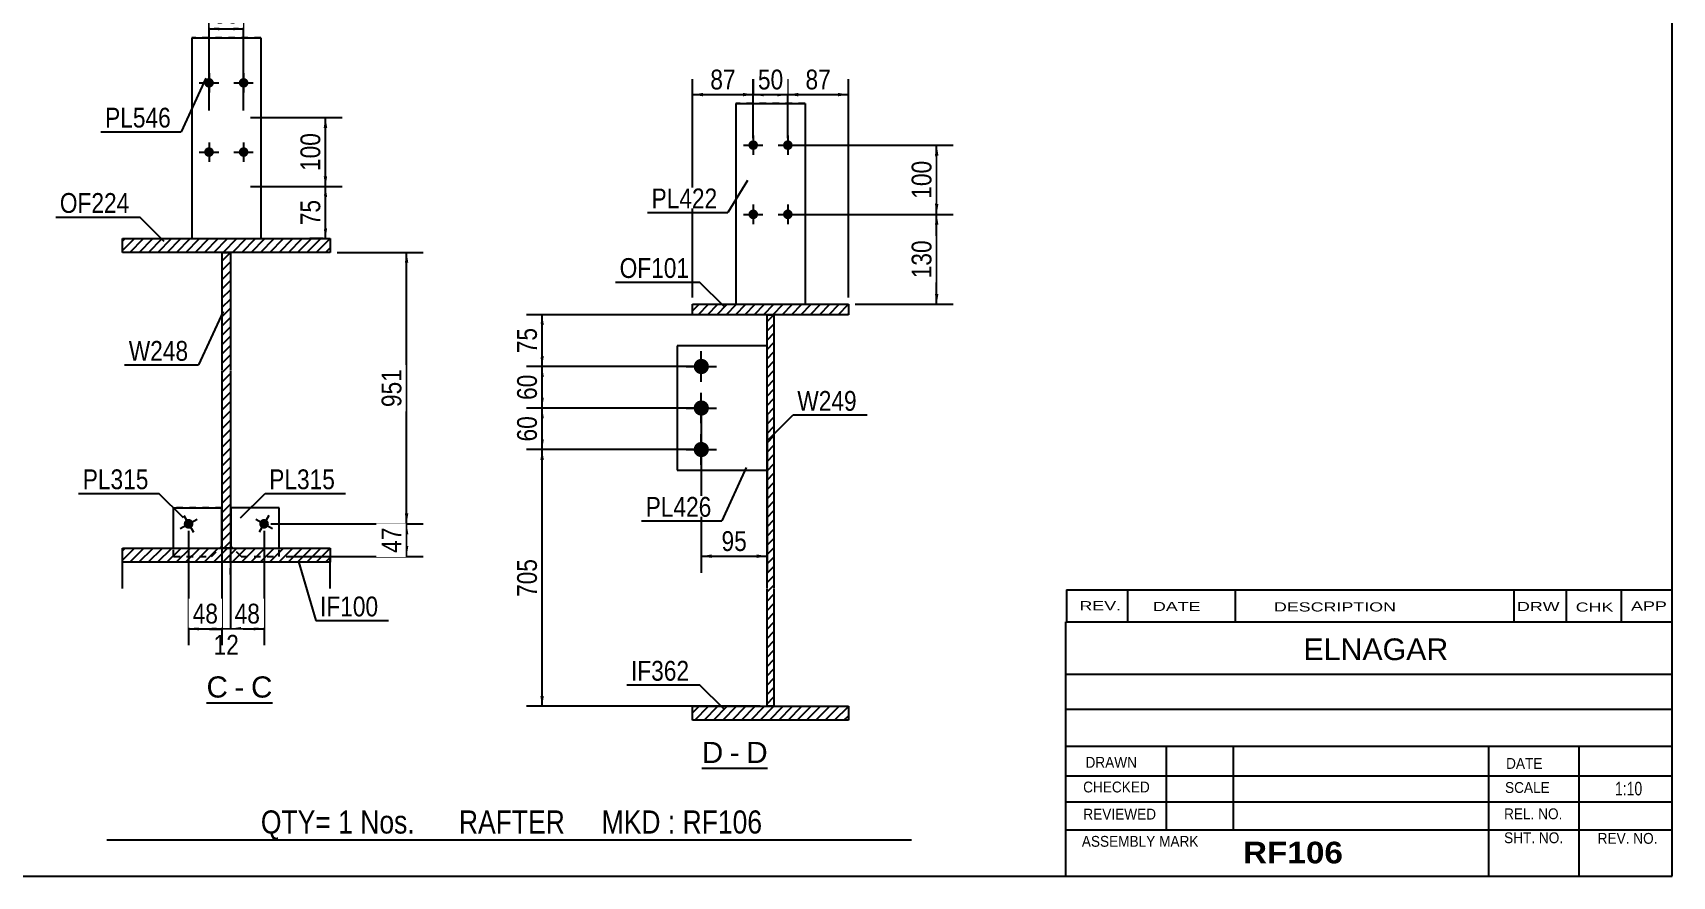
# Model space of a CAD drawing. Header units: millimetres. Extents: x -353 to 49, y -178 to 99.
# Drawn here: x -187.7 to 49.2, y -177.9 to -56 of the extents above; entities that cross this region are included whole.
import ezdxf

# ---------------------------------------------------------------- set-up
doc = ezdxf.new("R2010")
doc.units = ezdxf.units.MM
doc.linetypes.add('DXK_LINE_DOT1', pattern=[1.8814, 0.9407, -0.9407])
doc.styles.add('Arial', font='ARIAL.TTF', dxfattribs={"height": 0.2})
doc.styles.add('Arial Bold', font='ARIALBD.TTF', dxfattribs={"height": 0.2})
doc.styles.add('Arial Narrow', font='ARIALN.TTF', dxfattribs={"height": 0.2})

# ---------------------------------------------------------------- blocks, each defined once
blk = doc.blocks.new('Unknown-623384831-1210')
at = {"color": 5, "linetype": 'Continuous'}
for p, q in [((49.15, -177.87), (49.15, 99.13)), ((-350.85, -177.87), (49.15, -177.87))]:
    blk.add_line(p, q, dxfattribs=at)
blk = doc.blocks.new('Unknown-623384831-12 - 6857')
at = {"color": 7, "linetype": 'Continuous'}
blk.add_line((-91.03, -162.26), (-81.53, -162.26), dxfattribs=at)
at = {"color": 0, "linetype": 'Continuous'}
blk.add_wipeout([(-87.95, -161.51), (-87.95, -158.31), (-91.03, -158.31), (-91.03, -161.51)], dxfattribs=at)
blk.add_wipeout([(-85.57, -161.51), (-85.57, -158.31), (-86.99, -158.31), (-86.99, -161.51)], dxfattribs=at)
at = {"color": 96, "linetype": 'Continuous', "style": 'Arial'}
blk.add_text('D', height=3.06, dxfattribs=at).set_placement((-91.03, -161.51))
at = {"color": 0, "linetype": 'Continuous'}
blk.add_wipeout([(-81.53, -161.51), (-81.53, -158.31), (-84.61, -158.31), (-84.61, -161.51)], dxfattribs=at)
at = {"color": 96, "linetype": 'Continuous', "style": 'Arial'}
for s, p in [('D', (-84.61, -161.51)), ('-', (-86.99, -161.51))]:
    blk.add_text(s, height=3.06, dxfattribs=at).set_placement(p)
blk = doc.blocks.new('Unknown-623384831-14 - 2927')
at = {"color": 7, "linetype": 'Continuous'}
blk.add_line((-162.59, -152.8), (-153.08, -152.8), dxfattribs=at)
at = {"color": 0, "linetype": 'Continuous'}
blk.add_wipeout([(-159.51, -152.05), (-159.51, -148.85), (-162.59, -148.85), (-162.59, -152.05)], dxfattribs=at)
blk.add_wipeout([(-157.12, -152.05), (-157.12, -148.85), (-158.55, -148.85), (-158.55, -152.05)], dxfattribs=at)
at = {"color": 96, "linetype": 'Continuous', "style": 'Arial'}
blk.add_text('C', height=3.06, dxfattribs=at).set_placement((-162.59, -152.05))
at = {"color": 0, "linetype": 'Continuous'}
blk.add_wipeout([(-153.08, -152.05), (-153.08, -148.85), (-156.16, -148.85), (-156.16, -152.05)], dxfattribs=at)
at = {"color": 96, "linetype": 'Continuous', "style": 'Arial'}
for s, p in [('C', (-156.16, -152.05)), ('-', (-158.55, -152.05))]:
    blk.add_text(s, height=3.06, dxfattribs=at).set_placement(p)
blk = doc.blocks.new('Bolt-623384831-6989 - 6857')
at = {"linetype": 'Continuous'}
for points in [[(-82.91, -72.22, -1), (-84.31, -72.22, -1)], [(-77.91, -72.22, -1), (-79.31, -72.22, -1)], [(-82.91, -82.22, -1), (-84.31, -82.22, -1)], [(-77.91, -82.22, -1), (-79.31, -82.22, -1)]]:
    blk.add_hatch(color=3, dxfattribs=at).paths.add_polyline_path(points)
at = {"color": 3, "linetype": 'Continuous'}
for p, q in [((-83.61, -70.82), (-83.61, -73.62)), ((-78.61, -70.82), (-78.61, -73.62)), ((-85.01, -72.22), (-82.21, -72.22)), ((-80.01, -72.22), (-77.21, -72.22)), ((-85.01, -82.22), (-82.21, -82.22)), ((-83.61, -80.82), (-83.61, -83.62)), ((-80.01, -82.22), (-77.21, -82.22)), ((-78.61, -80.82), (-78.61, -83.62))]:
    blk.add_line(p, q, dxfattribs=at)
blk = doc.blocks.new('Part-623384831-6860 - 6857')
at = {"linetype": 'Continuous'}
h = blk.add_hatch(dxfattribs=at)
h.set_pattern_fill('', scale=0.3, style=0, pattern_type=0)
h.set_pattern_definition([(45, (-69.8565, -95.2167), (-0.67352, 0.67352), [])])
h.paths.add_polyline_path([(-69.86, -96.72), (-69.86, -95.22), (-92.36, -95.22), (-92.36, -96.72)])
at = {"color": 2, "linetype": 'Continuous'}
for p, q in [((-92.36, -96.72), (-92.36, -95.22)), ((-92.36, -95.22), (-69.86, -95.22)), ((-69.86, -96.72), (-92.36, -96.72)), ((-69.86, -95.22), (-69.86, -96.72))]:
    blk.add_line(p, q, dxfattribs=at)
blk = doc.blocks.new('Bolt-623384831-6991 - 6857')
at = {"linetype": 'Continuous'}
for points in [[(-91.11, -103.11, -1), (-91.11, -105.31, -1)], [(-91.11, -109.11, -1), (-91.11, -111.31, -1)], [(-91.11, -115.11, -1), (-91.11, -117.31, -1)]]:
    blk.add_hatch(color=3, dxfattribs=at).paths.add_polyline_path(points)
at = {"color": 3, "linetype": 'Continuous'}
for p, q in [((-91.11, -106.41), (-91.11, -102.01)), ((-93.31, -104.21), (-88.91, -104.21)), ((-91.11, -112.41), (-91.11, -108.01)), ((-93.31, -110.21), (-88.91, -110.21)), ((-91.11, -118.41), (-91.11, -114.01)), ((-93.31, -116.21), (-88.91, -116.21))]:
    blk.add_line(p, q, dxfattribs=at)
blk = doc.blocks.new('Part-623384831-6919 - 6857')
at = {"color": 2, "linetype": 'Continuous'}
for p, q in [((-86.11, -66.22), (-86.11, -95.22)), ((-86.11, -66.22), (-76.11, -66.22)), ((-76.11, -66.22), (-76.11, -95.22))]:
    blk.add_line(p, q, dxfattribs=at)
at = {"color": 7, "linetype": 'DXK_LINE_DOT1'}
for p, q in [((-76.11, -66.22), (-86.11, -66.22)), ((-86.11, -95.22), (-76.11, -95.22))]:
    blk.add_line(p, q, dxfattribs=at)
blk = doc.blocks.new('Part-623384831-6864 - 6857')
at = {"linetype": 'Continuous'}
h = blk.add_hatch(dxfattribs=at)
h.set_pattern_fill('', scale=0.3, style=0, pattern_type=0)
h.set_pattern_definition([(45, (-80.6065, -96.7167), (-0.67352, 0.67352), [])])
h.paths.add_polyline_path([(-80.61, -153.31), (-80.61, -96.72), (-81.61, -96.72), (-81.61, -153.31)])
at = {"color": 2, "linetype": 'Continuous'}
for p, q in [((-81.61, -136.21), (-81.61, -96.72)), ((-81.61, -96.72), (-80.61, -96.72)), ((-80.61, -96.72), (-80.61, -136.21)), ((-81.61, -153.31), (-81.61, -136.31)), ((-80.61, -136.31), (-80.61, -153.31)), ((-80.61, -153.31), (-81.61, -153.31))]:
    blk.add_line(p, q, dxfattribs=at)
blk = doc.blocks.new('Part-623384831-6921 - 6857')
at = {"linetype": 'Continuous'}
h = blk.add_hatch(dxfattribs=at)
h.set_pattern_fill('', scale=0.3, style=0, pattern_type=0)
h.set_pattern_definition([(45, (-69.8565, -153.3149), (-0.67352, 0.67352), [])])
h.paths.add_polyline_path([(-69.86, -155.31), (-69.86, -153.31), (-92.36, -153.31), (-92.36, -155.31)])
at = {"color": 2, "linetype": 'Continuous'}
for p, q in [((-92.36, -155.31), (-92.36, -153.31)), ((-92.36, -153.31), (-69.86, -153.31)), ((-69.86, -153.31), (-69.86, -155.31)), ((-69.86, -155.31), (-92.36, -155.31))]:
    blk.add_line(p, q, dxfattribs=at)
blk = doc.blocks.new('Part-623384831-6944 - 6857')
at = {"color": 2, "linetype": 'Continuous'}
for p, q in [((-81.61, -101.21), (-94.61, -101.21)), ((-94.61, -101.21), (-94.61, -119.21)), ((-94.61, -119.21), (-81.61, -119.21))]:
    blk.add_line(p, q, dxfattribs=at)
at = {"color": 7, "linetype": 'DXK_LINE_DOT1'}
blk.add_line((-81.61, -119.21), (-81.61, -101.21), dxfattribs=at)
blk = doc.blocks.new('Bolt-623384831-2955 - 2927')
at = {"linetype": 'Continuous'}
for points in [[(-161.53, -63.22, -1), (-162.93, -63.22, -1)], [(-156.53, -63.22, -1), (-157.93, -63.22, -1)], [(-161.53, -73.22, -1), (-162.93, -73.22, -1)], [(-156.53, -73.22, -1), (-157.93, -73.22, -1)]]:
    blk.add_hatch(color=3, dxfattribs=at).paths.add_polyline_path(points)
at = {"color": 3, "linetype": 'Continuous'}
for p, q in [((-163.63, -63.22), (-160.83, -63.22)), ((-162.23, -61.82), (-162.23, -64.62)), ((-158.63, -63.22), (-155.83, -63.22)), ((-157.23, -61.82), (-157.23, -64.62)), ((-163.63, -73.22), (-160.83, -73.22)), ((-162.23, -71.82), (-162.23, -74.62)), ((-158.63, -73.22), (-155.83, -73.22)), ((-157.23, -71.82), (-157.23, -74.62))]:
    blk.add_line(p, q, dxfattribs=at)
blk = doc.blocks.new('Part-623384831-2950 - 2927')
at = {"linetype": 'Continuous'}
h = blk.add_hatch(dxfattribs=at)
h.set_pattern_fill('', scale=0.3, style=0, pattern_type=0)
h.set_pattern_definition([(45, (-144.726, -85.7159), (-0.67352, 0.67352), [])])
h.paths.add_polyline_path([(-144.73, -87.72), (-144.73, -85.72), (-174.73, -85.72), (-174.73, -87.72)])
at = {"color": 2, "linetype": 'Continuous'}
for p, q in [((-174.73, -87.72), (-174.73, -85.72)), ((-174.73, -85.72), (-144.73, -85.72)), ((-144.73, -85.72), (-144.73, -87.72)), ((-144.73, -87.72), (-174.73, -87.72))]:
    blk.add_line(p, q, dxfattribs=at)
blk = doc.blocks.new('Part-623384831-2938 - 2927')
at = {"linetype": 'Continuous'}
h = blk.add_hatch(dxfattribs=at)
h.set_pattern_fill('', scale=0.3, style=0, pattern_type=0)
h.set_pattern_definition([(45, (-144.726, -130.4644), (-0.67352, 0.67352), [])])
h.paths.add_polyline_path([(-144.73, -132.49), (-144.73, -130.46), (-174.73, -130.46), (-174.73, -132.49)])
at = {"color": 7, "linetype": 'DXK_LINE_DOT1'}
for p, q in [((-174.73, -132.49), (-174.73, -130.46)), ((-144.73, -132.49), (-144.73, -130.46))]:
    blk.add_line(p, q, dxfattribs=at)
at = {"color": 2, "linetype": 'Continuous'}
for p, q in [((-174.73, -132.49), (-174.73, -130.46)), ((-174.73, -130.46), (-144.73, -130.46)), ((-174.73, -136.29), (-174.73, -132.49)), ((-144.73, -132.49), (-174.73, -132.49)), ((-144.73, -130.46), (-144.73, -132.49)), ((-144.73, -136.29), (-144.73, -132.49))]:
    blk.add_line(p, q, dxfattribs=at)
blk = doc.blocks.new('Part-623384831-2944 - 2927')
at = {"linetype": 'Continuous'}
h = blk.add_hatch(dxfattribs=at)
h.set_pattern_fill('', scale=0.3, style=0, pattern_type=0)
h.set_pattern_definition([(45, (-159.126, -87.7159), (-0.67352, 0.67352), [])])
h.paths.add_polyline_path([(-159.13, -130.46), (-159.13, -87.72), (-160.33, -87.72), (-160.33, -130.46)])
at = {"color": 2, "linetype": 'Continuous'}
for p, q in [((-160.33, -104.72), (-160.33, -87.72)), ((-160.33, -87.72), (-159.13, -87.72)), ((-159.13, -87.72), (-159.13, -104.72)), ((-160.33, -130.46), (-160.33, -104.82)), ((-159.13, -104.82), (-159.13, -130.46)), ((-159.13, -130.46), (-160.33, -130.46))]:
    blk.add_line(p, q, dxfattribs=at)
at = {"color": 7, "linetype": 'DXK_LINE_DOT1'}
for p, q in [((-160.33, -134.27), (-160.33, -130.46)), ((-159.13, -134.27), (-159.13, -130.46))]:
    blk.add_line(p, q, dxfattribs=at)
blk = doc.blocks.new('Bolt-623384831-2981 - 2927')
at = {"linetype": 'Continuous'}
blk.add_hatch(color=3, dxfattribs=at).paths.add_polyline_path([(-164.57, -126.6, -1), (-165.79, -127.29, -1)])
at = {"color": 3, "linetype": 'Continuous'}
for p, q in [((-166.39, -127.64), (-163.96, -126.26)), ((-165.87, -125.73), (-164.49, -128.17))]:
    blk.add_line(p, q, dxfattribs=at)
blk = doc.blocks.new('Part-623384831-3013 - 2927')
at = {"color": 2, "linetype": 'Continuous'}
for p, q in [((-167.36, -124.65), (-160.36, -124.65)), ((-167.36, -130.46), (-167.36, -124.65)), ((-160.36, -130.15), (-160.36, -124.65)), ((-160.67, -130.46), (-160.36, -130.15))]:
    blk.add_line(p, q, dxfattribs=at)
at = {"color": 7, "linetype": 'DXK_LINE_DOT1'}
for p, q in [((-160.36, -124.65), (-167.36, -124.65)), ((-167.36, -131.65), (-167.36, -130.46)), ((-167.36, -131.65), (-161.86, -131.65)), ((-161.86, -131.65), (-160.67, -130.46))]:
    blk.add_line(p, q, dxfattribs=at)
blk = doc.blocks.new('Part-623384831-3018 - 2927')
at = {"color": 2, "linetype": 'Continuous'}
for p, q in [((-152.1, -124.65), (-159.1, -124.65)), ((-159.1, -124.65), (-159.1, -130.15)), ((-152.1, -130.46), (-152.1, -124.65)), ((-158.78, -130.46), (-159.1, -130.15))]:
    blk.add_line(p, q, dxfattribs=at)
at = {"color": 7, "linetype": 'DXK_LINE_DOT1'}
for p, q in [((-152.1, -124.65), (-159.1, -124.65)), ((-157.6, -131.65), (-158.78, -130.46)), ((-157.6, -131.65), (-152.1, -131.65)), ((-152.1, -131.65), (-152.1, -130.46))]:
    blk.add_line(p, q, dxfattribs=at)
blk = doc.blocks.new('Part-623384831-3027 - 2927')
at = {"color": 2, "linetype": 'Continuous'}
for p, q in [((-164.73, -56.72), (-164.73, -85.72)), ((-164.73, -56.72), (-154.73, -56.72)), ((-154.73, -56.72), (-154.73, -85.72))]:
    blk.add_line(p, q, dxfattribs=at)
at = {"color": 7, "linetype": 'DXK_LINE_DOT1'}
for p, q in [((-154.73, -56.72), (-164.73, -56.72)), ((-164.73, -85.72), (-154.73, -85.72))]:
    blk.add_line(p, q, dxfattribs=at)
blk = doc.blocks.new('Bolt-623384831-3033 - 2927')
at = {"linetype": 'Continuous'}
blk.add_hatch(color=3, dxfattribs=at).paths.add_polyline_path([(-153.67, -127.29, -1), (-154.89, -126.6, -1)])
at = {"color": 3, "linetype": 'Continuous'}
for p, q in [((-155.49, -126.26), (-153.06, -127.64)), ((-153.59, -125.73), (-154.97, -128.17))]:
    blk.add_line(p, q, dxfattribs=at)
blk = doc.blocks.new('StraightDimension-623384831-7093 - 6857')
at = {"linetype": 'Continuous'}
for points in [[(-77.11, -65.17), (-78.61, -64.92), (-77.11, -64.67)], [(-71.36, -64.67), (-69.86, -64.92), (-71.36, -65.17)]]:
    blk.add_hatch(color=7, dxfattribs=at).paths.add_polyline_path(points)
at = {"color": 7, "linetype": 'Continuous'}
for p, q in [((-78.61, -71.22), (-78.61, -62.67)), ((-69.86, -94.22), (-69.86, -62.67)), ((-78.61, -64.92), (-69.86, -64.92))]:
    blk.add_line(p, q, dxfattribs=at)
at = {"color": 0}
blk.add_wipeout([(-71.8, -64.77), (-71.8, -60.57), (-76.66, -60.57), (-76.66, -64.77)], dxfattribs=at)
at = {"color": 3, "style": 'Arial Narrow'}
blk.add_text('87', height=2.863, dxfattribs=at).set_placement((-76.06, -64.17))
blk = doc.blocks.new('StraightDimension-623384831-7115 - 6857')
at = {"linetype": 'Continuous'}
for points in [[(-114.36, -98.22), (-114.11, -96.72), (-113.86, -98.22)], [(-113.86, -102.71), (-114.11, -104.21), (-114.36, -102.71)]]:
    blk.add_hatch(color=7, dxfattribs=at).paths.add_polyline_path(points)
at = {"color": 7, "linetype": 'Continuous'}
for p, q in [((-82.61, -96.72), (-116.36, -96.72)), ((-114.11, -104.21), (-114.11, -96.72)), ((-92.11, -104.21), (-116.36, -104.21))]:
    blk.add_line(p, q, dxfattribs=at)
at = {"color": 0}
blk.add_wipeout([(-114.26, -98.04), (-118.46, -98.04), (-118.46, -102.89), (-114.26, -102.89)], dxfattribs=at)
at = {"color": 3, "style": 'Arial Narrow'}
blk.add_text('75', height=2.863, rotation=90.0002, dxfattribs=at).set_placement((-114.86, -102.29))
blk = doc.blocks.new('StraightDimension-623384831-7589 - 6857')
at = {"linetype": 'Continuous'}
for points in [[(-114.36, -105.71), (-114.11, -104.21), (-113.86, -105.71)], [(-113.86, -108.71), (-114.11, -110.21), (-114.36, -108.71)]]:
    blk.add_hatch(color=7, dxfattribs=at).paths.add_polyline_path(points)
at = {"color": 7, "linetype": 'Continuous'}
for p, q in [((-92.11, -104.21), (-116.36, -104.21)), ((-114.11, -110.21), (-114.11, -104.21)), ((-92.11, -110.21), (-116.36, -110.21))]:
    blk.add_line(p, q, dxfattribs=at)
at = {"color": 0}
blk.add_wipeout([(-114.26, -104.79), (-118.46, -104.79), (-118.46, -109.64), (-114.26, -109.64)], dxfattribs=at)
at = {"color": 3, "style": 'Arial Narrow'}
blk.add_text('60', height=2.863, rotation=90.0002, dxfattribs=at).set_placement((-114.86, -109.04))
blk = doc.blocks.new('StraightDimension-623384831-7094 - 6857')
at = {"linetype": 'Continuous'}
for points in [[(-82.11, -65.17), (-83.61, -64.92), (-82.11, -64.67)], [(-80.11, -64.67), (-78.61, -64.92), (-80.11, -65.17)]]:
    blk.add_hatch(color=7, dxfattribs=at).paths.add_polyline_path(points)
at = {"color": 7, "linetype": 'Continuous'}
for p, q in [((-83.61, -71.22), (-83.61, -62.67)), ((-78.61, -71.22), (-78.61, -62.67)), ((-83.61, -64.92), (-78.61, -64.92))]:
    blk.add_line(p, q, dxfattribs=at)
at = {"color": 0}
blk.add_wipeout([(-78.68, -64.77), (-78.68, -60.57), (-83.53, -60.57), (-83.53, -64.77)], dxfattribs=at)
at = {"color": 3, "style": 'Arial Narrow'}
blk.add_text('50', height=2.863, dxfattribs=at).set_placement((-82.93, -64.17))
blk = doc.blocks.new('StraightDimension-623384831-7095 - 6857')
at = {"linetype": 'Continuous'}
for points in [[(-90.86, -65.17), (-92.36, -64.92), (-90.86, -64.67)], [(-85.11, -64.67), (-83.61, -64.92), (-85.11, -65.17)]]:
    blk.add_hatch(color=7, dxfattribs=at).paths.add_polyline_path(points)
at = {"color": 7, "linetype": 'Continuous'}
for p, q in [((-92.36, -94.22), (-92.36, -62.67)), ((-83.61, -71.22), (-83.61, -62.67)), ((-92.36, -64.92), (-83.61, -64.92))]:
    blk.add_line(p, q, dxfattribs=at)
at = {"color": 0}
blk.add_wipeout([(-85.55, -64.77), (-85.55, -60.57), (-90.41, -60.57), (-90.41, -64.77)], dxfattribs=at)
at = {"color": 3, "style": 'Arial Narrow'}
blk.add_text('87', height=2.863, dxfattribs=at).set_placement((-89.81, -64.17))
blk = doc.blocks.new('StraightDimension-623384831-7105 - 6857')
at = {"linetype": 'Continuous'}
for points in [[(-57.36, -73.72), (-57.11, -72.22), (-56.86, -73.72)], [(-56.86, -80.72), (-57.11, -82.22), (-57.36, -80.72)]]:
    blk.add_hatch(color=7, dxfattribs=at).paths.add_polyline_path(points)
at = {"color": 7, "linetype": 'Continuous'}
for p, q in [((-77.61, -72.22), (-54.71, -72.22)), ((-57.11, -82.22), (-57.11, -72.22)), ((-77.61, -82.22), (-54.71, -82.22))]:
    blk.add_line(p, q, dxfattribs=at)
at = {"color": 0}
blk.add_wipeout([(-57.26, -73.87), (-61.46, -73.87), (-61.46, -80.56), (-57.26, -80.56)], dxfattribs=at)
at = {"color": 3, "style": 'Arial Narrow'}
blk.add_text('100', height=2.863, rotation=90.0002, dxfattribs=at).set_placement((-57.86, -79.96))
blk = doc.blocks.new('StraightDimension-623384831-7106 - 6857')
at = {"linetype": 'Continuous'}
for points in [[(-57.36, -83.72), (-57.11, -82.22), (-56.86, -83.72)], [(-56.86, -93.72), (-57.11, -95.22), (-57.36, -93.72)]]:
    blk.add_hatch(color=7, dxfattribs=at).paths.add_polyline_path(points)
at = {"color": 7, "linetype": 'Continuous'}
for p, q in [((-77.61, -82.22), (-54.71, -82.22)), ((-57.11, -95.22), (-57.11, -82.22)), ((-68.86, -95.22), (-54.71, -95.22))]:
    blk.add_line(p, q, dxfattribs=at)
at = {"color": 0}
blk.add_wipeout([(-57.26, -85.37), (-61.46, -85.37), (-61.46, -92.06), (-57.26, -92.06)], dxfattribs=at)
at = {"color": 3, "style": 'Arial Narrow'}
blk.add_text('130', height=2.863, rotation=90.0002, dxfattribs=at).set_placement((-57.86, -91.46))
blk = doc.blocks.new('StraightDimension-623384831-7118 - 6857')
at = {"linetype": 'Continuous'}
for points in [[(-114.36, -117.71), (-114.11, -116.21), (-113.86, -117.71)], [(-113.86, -151.81), (-114.11, -153.31), (-114.36, -151.81)]]:
    blk.add_hatch(color=7, dxfattribs=at).paths.add_polyline_path(points)
at = {"color": 7, "linetype": 'Continuous'}
for p, q in [((-92.11, -116.21), (-116.36, -116.21)), ((-114.11, -153.31), (-114.11, -116.21)), ((-82.61, -153.31), (-116.36, -153.31))]:
    blk.add_line(p, q, dxfattribs=at)
at = {"color": 0}
blk.add_wipeout([(-114.26, -131.42), (-118.46, -131.42), (-118.46, -138.11), (-114.26, -138.11)], dxfattribs=at)
at = {"color": 3, "style": 'Arial Narrow'}
blk.add_text('705', height=2.863, rotation=90.0002, dxfattribs=at).set_placement((-114.86, -137.51))
blk = doc.blocks.new('StraightDimension-623384831-7587 - 6857')
at = {"linetype": 'Continuous'}
for points in [[(-114.36, -111.71), (-114.11, -110.21), (-113.86, -111.71)], [(-113.86, -114.71), (-114.11, -116.21), (-114.36, -114.71)]]:
    blk.add_hatch(color=7, dxfattribs=at).paths.add_polyline_path(points)
at = {"color": 7, "linetype": 'Continuous'}
for p, q in [((-92.11, -110.21), (-116.36, -110.21)), ((-114.11, -116.21), (-114.11, -110.21)), ((-92.11, -116.21), (-116.36, -116.21))]:
    blk.add_line(p, q, dxfattribs=at)
at = {"color": 0}
blk.add_wipeout([(-114.26, -110.79), (-118.46, -110.79), (-118.46, -115.64), (-114.26, -115.64)], dxfattribs=at)
at = {"color": 3, "style": 'Arial Narrow'}
blk.add_text('60', height=2.863, rotation=90.0002, dxfattribs=at).set_placement((-114.86, -115.04))
blk = doc.blocks.new('StraightDimension-623384831-8654 - 6857')
at = {"linetype": 'Continuous'}
for points in [[(-89.61, -131.87), (-91.11, -131.62), (-89.61, -131.37)], [(-83.11, -131.37), (-81.61, -131.62), (-83.11, -131.87)]]:
    blk.add_hatch(color=7, dxfattribs=at).paths.add_polyline_path(points)
at = {"color": 7, "linetype": 'Continuous'}
for p, q in [((-91.11, -111.21), (-91.11, -134.02)), ((-81.61, -111.21), (-81.61, -134.02)), ((-91.11, -131.62), (-81.61, -131.62))]:
    blk.add_line(p, q, dxfattribs=at)
at = {"color": 0}
blk.add_wipeout([(-83.93, -131.47), (-83.93, -127.27), (-88.79, -127.27), (-88.79, -131.47)], dxfattribs=at)
at = {"color": 3, "style": 'Arial Narrow'}
blk.add_text('95', height=2.863, dxfattribs=at).set_placement((-88.19, -130.87))
blk = doc.blocks.new('StraightDimension-623384831-3083 - 2927')
at = {"linetype": 'Continuous'}
for points in [[(-145.66, -79.72), (-145.41, -78.22), (-145.16, -79.72)], [(-145.16, -84.22), (-145.41, -85.72), (-145.66, -84.22)]]:
    blk.add_hatch(color=7, dxfattribs=at).paths.add_polyline_path(points)
at = {"color": 7, "linetype": 'Continuous'}
for p, q in [((-156.23, -78.22), (-143.01, -78.22)), ((-145.41, -85.72), (-145.41, -78.22)), ((-145.73, -85.72), (-147.66, -85.72))]:
    blk.add_line(p, q, dxfattribs=at)
at = {"color": 0}
blk.add_wipeout([(-145.56, -79.54), (-149.76, -79.54), (-149.76, -84.39), (-145.56, -84.39)], dxfattribs=at)
at = {"color": 3, "style": 'Arial Narrow'}
blk.add_text('75', height=2.863, rotation=90.0002, dxfattribs=at).set_placement((-146.16, -83.79))
blk = doc.blocks.new('StraightDimension-623384831-3073 - 2927')
at = {"linetype": 'Continuous'}
for points in [[(-145.66, -69.72), (-145.41, -68.22), (-145.16, -69.72)], [(-145.16, -76.72), (-145.41, -78.22), (-145.66, -76.72)]]:
    blk.add_hatch(color=7, dxfattribs=at).paths.add_polyline_path(points)
at = {"color": 7, "linetype": 'Continuous'}
for p, q in [((-156.23, -68.22), (-143.01, -68.22)), ((-145.41, -78.22), (-145.41, -68.22)), ((-156.23, -78.22), (-143.01, -78.22))]:
    blk.add_line(p, q, dxfattribs=at)
at = {"color": 0}
blk.add_wipeout([(-145.56, -69.87), (-149.76, -69.87), (-149.76, -76.56), (-145.56, -76.56)], dxfattribs=at)
at = {"color": 3, "style": 'Arial Narrow'}
blk.add_text('100', height=2.863, rotation=90.0002, dxfattribs=at).set_placement((-146.16, -75.96))
blk = doc.blocks.new('StraightDimension-623384831-3094 - 2927')
at = {"linetype": 'Continuous'}
for points in [[(-160.73, -55.64), (-162.23, -55.39), (-160.73, -55.14)], [(-158.73, -55.14), (-157.23, -55.39), (-158.73, -55.64)]]:
    blk.add_hatch(color=7, dxfattribs=at).paths.add_polyline_path(points)
at = {"color": 7, "linetype": 'Continuous'}
for p, q in [((-162.23, -67.22), (-162.23, -53.14)), ((-157.23, -67.22), (-157.23, -53.14)), ((-162.23, -55.39), (-157.23, -55.39))]:
    blk.add_line(p, q, dxfattribs=at)
at = {"color": 0}
blk.add_wipeout([(-157.3, -55.24), (-157.3, -51.04), (-162.15, -51.04), (-162.15, -55.24)], dxfattribs=at)
at = {"color": 3, "style": 'Arial Narrow'}
blk.add_text('50', height=2.863, dxfattribs=at).set_placement((-161.55, -54.64))
blk = doc.blocks.new('StraightDimension-623384831-5535 - 2927')
at = {"linetype": 'Continuous'}
for points in [[(-157.63, -142.35), (-159.13, -142.1), (-157.63, -141.85)], [(-155.78, -141.85), (-154.28, -142.1), (-155.78, -142.35)]]:
    blk.add_hatch(color=7, dxfattribs=at).paths.add_polyline_path(points)
at = {"color": 7, "linetype": 'Continuous'}
for p, q in [((-159.13, -130.01), (-159.13, -144.5)), ((-154.28, -127.95), (-154.28, -144.5)), ((-159.13, -142.1), (-154.28, -142.1))]:
    blk.add_line(p, q, dxfattribs=at)
at = {"color": 0}
blk.add_wipeout([(-154.27, -141.95), (-154.27, -137.75), (-159.13, -137.75), (-159.13, -141.95)], dxfattribs=at)
at = {"color": 3, "style": 'Arial Narrow'}
blk.add_text('48', height=2.863, dxfattribs=at).set_placement((-158.53, -141.35))
blk = doc.blocks.new('StraightDimension-623384831-5536 - 2927')
at = {"linetype": 'Continuous'}
for points in [[(-161.86, -141.85), (-160.36, -142.1), (-161.86, -142.35)], [(-157.63, -142.35), (-159.13, -142.1), (-157.63, -141.85)]]:
    blk.add_hatch(color=7, dxfattribs=at).paths.add_polyline_path(points)
at = {"color": 7, "linetype": 'Continuous'}
for p, q in [((-160.36, -130.01), (-160.36, -144.35)), ((-159.13, -130.01), (-159.13, -144.35)), ((-160.36, -142.1), (-159.13, -142.1))]:
    blk.add_line(p, q, dxfattribs=at)
at = {"color": 0}
blk.add_wipeout([(-157.31, -146.45), (-157.31, -142.25), (-162.17, -142.25), (-162.17, -146.45)], dxfattribs=at)
at = {"color": 3, "style": 'Arial Narrow'}
blk.add_text('12', height=2.863, dxfattribs=at).set_placement((-161.57, -145.85))
blk = doc.blocks.new('StraightDimension-623384831-5537 - 2927')
at = {"linetype": 'Continuous'}
for points in [[(-163.68, -142.35), (-165.18, -142.1), (-163.68, -141.85)], [(-161.86, -141.85), (-160.36, -142.1), (-161.86, -142.35)]]:
    blk.add_hatch(color=7, dxfattribs=at).paths.add_polyline_path(points)
at = {"color": 7, "linetype": 'Continuous'}
for p, q in [((-165.18, -127.95), (-165.18, -144.5)), ((-160.36, -130.01), (-160.36, -144.5)), ((-165.18, -142.1), (-160.36, -142.1))]:
    blk.add_line(p, q, dxfattribs=at)
at = {"color": 0}
blk.add_wipeout([(-160.34, -141.95), (-160.34, -137.75), (-165.19, -137.75), (-165.19, -141.95)], dxfattribs=at)
at = {"color": 3, "style": 'Arial Narrow'}
blk.add_text('48', height=2.863, dxfattribs=at).set_placement((-164.59, -141.35))
blk = doc.blocks.new('StraightDimension-623384831-5552 - 2927')
at = {"linetype": 'Continuous'}
for points in [[(-133.94, -89.22), (-133.69, -87.72), (-133.44, -89.22)], [(-133.44, -125.45), (-133.69, -126.95), (-133.94, -125.45)]]:
    blk.add_hatch(color=7, dxfattribs=at).paths.add_polyline_path(points)
at = {"color": 7, "linetype": 'Continuous'}
for p, q in [((-143.73, -87.72), (-131.29, -87.72)), ((-133.69, -126.95), (-133.69, -87.72)), ((-153.28, -126.95), (-131.29, -126.95))]:
    blk.add_line(p, q, dxfattribs=at)
at = {"color": 0}
blk.add_wipeout([(-133.84, -103.99), (-138.04, -103.99), (-138.04, -110.67), (-133.84, -110.67)], dxfattribs=at)
at = {"color": 3, "style": 'Arial Narrow'}
blk.add_text('951', height=2.863, rotation=90.0002, dxfattribs=at).set_placement((-134.44, -110.07))
blk = doc.blocks.new('StraightDimension-623384831-5553 - 2927')
at = {"linetype": 'Continuous'}
for points in [[(-133.94, -128.45), (-133.69, -126.95), (-133.44, -128.45)], [(-133.44, -130.15), (-133.69, -131.65), (-133.94, -130.15)]]:
    blk.add_hatch(color=7, dxfattribs=at).paths.add_polyline_path(points)
at = {"color": 7, "linetype": 'Continuous'}
for p, q in [((-153.28, -126.95), (-131.29, -126.95)), ((-133.69, -131.65), (-133.69, -126.95)), ((-151.1, -131.65), (-131.29, -131.65))]:
    blk.add_line(p, q, dxfattribs=at)
at = {"color": 0}
blk.add_wipeout([(-133.84, -126.87), (-138.04, -126.87), (-138.04, -131.73), (-133.84, -131.73)], dxfattribs=at)
at = {"color": 3, "style": 'Arial Narrow'}
blk.add_text('47', height=2.863, rotation=90.0002, dxfattribs=at).set_placement((-134.44, -131.13))
blk = doc.blocks.new('CBS_NAME_BLOG-623384831-9163')
at = {"color": 7, "linetype": 'Continuous'}
for p, q in [((-38.44, -141.11), (49.08, -141.11)), ((-38.44, -177.82), (-38.44, -141.12)), ((-38.44, -148.65), (49.08, -148.65)), ((-38.37, -153.71), (49.15, -153.71)), ((-38.44, -159.08), (49.08, -159.08)), ((-23.92, -171.18), (-23.92, -159.08)), ((-14.23, -171.16), (-14.23, -159.09)), ((22.68, -177.82), (22.68, -159.09)), ((35.73, -177.82), (35.73, -159.08)), ((-38.43, -163.38), (49.15, -163.36)), ((-38.44, -167.12), (49.08, -167.12)), ((-38.44, -171.17), (49.08, -171.17)), ((-38.44, -177.87), (49.15, -177.87))]:
    blk.add_line(p, q, dxfattribs=at)
at = {"color": 3, "linetype": 'Continuous', "style": 'Arial'}
blk.add_text('ELNAGAR', height=3.133, dxfattribs=at).set_placement((-4.12, -146.64))
at = {"color": 3, "linetype": 'Continuous'}
for s, height, style, width, p in [('DRAWN', 1.566, 'Arial', 0.9, (-35.61, -162.19)), ('DATE', 1.566, 'Arial', 0.9, (25.15, -162.35)), ('CHECKED', 1.566, 'Arial', 0.9, (-35.95, -165.76)), ('SCALE', 1.566, 'Arial', 0.9, (25, -165.83)), ('1:10', 1.957, 'Arial Narrow', 0.9, (40.89, -166.18)), ('REVIEWED', 1.566, 'Arial', 0.9, (-35.92, -169.68)), ('REL. NO.', 1.566, 'Arial', 0.9, (24.86, -169.63)), ('ASSEMBLY MARK', 1.5663, 'Arial', 0.9, (-36.14, -173.61)), ('RF106', 3.131, 'Arial Bold', 1.1, (-12.86, -176.01)), ('SHT. NO.', 1.566, 'Arial', 0.9, (24.86, -173.09)), ('REV. NO.', 1.566, 'Arial', 0.9, (38.38, -173.18))]:
    blk.add_text(s, height=height, dxfattribs=dict(at, style=style, width=width)).set_placement(p)
blk = doc.blocks.new('CBS_CALLOFF-623384831-9162')
at = {"color": 7, "linetype": 'Continuous'}
blk.add_line((-176.97, -172.6), (-60.74, -172.62), dxfattribs=at)
at = {"color": 3, "linetype": 'Continuous', "style": 'Arial Narrow'}
blk.add_text('QTY= 1 Nos.      RAFTER     MKD : RF106', height=3.3405, dxfattribs=at).set_placement((-154.74, -171.7))
blk = doc.blocks.new('CBS_REVISION-623384831-9164')
at = {"color": 7, "linetype": 'Continuous'}
for p, q in [((-38.36, -136.48), (-38.36, -141.11)), ((-38.36, -136.49), (49.14, -136.49)), ((-29.56, -136.48), (-29.56, -141.11)), ((-13.97, -136.48), (-13.97, -141.05)), ((26.29, -136.48), (26.29, -141.11)), ((33.83, -136.48), (33.83, -141.11)), ((41.78, -136.49), (41.78, -141.11)), ((-38.36, -141.11), (49.14, -141.11))]:
    blk.add_line(p, q, dxfattribs=at)
at = {"color": 7, "style": 'Arial Narrow', "width": 1.7}
for s, height, p in [('REV.', 1.326, (-36.49, -139.44)), ('DATE', 1.326, (-25.87, -139.55)), ('DESCRIPTION', 1.3257, (-8.39, -139.61)), ('DRW', 1.326, (26.72, -139.55)), ('CHK', 1.326, (35.21, -139.64)), ('APP', 1.326, (43.21, -139.48))]:
    blk.add_text(s, height=height, dxfattribs=at).set_placement(p)
blk = doc.blocks.new('Mark-623384831-7208 - 6857')
at = {"color": 7, "linetype": 'Continuous'}
blk.add_line((-87.83, -153.74), (-91.36, -150.21), dxfattribs=at)
at = {"color": 0}
blk.add_wipeout([(-92.86, -149.61), (-92.86, -146.61), (-101.27, -146.61), (-101.27, -149.61)], dxfattribs=at)
blk.add_wipeout([(-92.86, -149.61), (-92.86, -146.61), (-101.27, -146.61), (-101.27, -149.61)], dxfattribs=at)
at = {"color": 7, "linetype": 'Continuous'}
blk.add_line((-101.87, -150.21), (-91.36, -150.21), dxfattribs=at)
at = {"color": 3, "style": 'Arial Narrow'}
blk.add_text('IF362', height=2.863, dxfattribs=at).set_placement((-101.27, -149.61))
blk = doc.blocks.new('Mark-623384831-7000 - 6857')
at = {"color": 7, "linetype": 'Continuous'}
blk.add_line((-87.83, -95.55), (-91.36, -92.01), dxfattribs=at)
at = {"color": 0}
blk.add_wipeout([(-92.86, -91.41), (-92.86, -88.41), (-102.91, -88.41), (-102.91, -91.41)], dxfattribs=at)
blk.add_wipeout([(-92.86, -91.41), (-92.86, -88.41), (-102.91, -88.41), (-102.91, -91.41)], dxfattribs=at)
at = {"color": 7, "linetype": 'Continuous'}
blk.add_line((-103.51, -92.01), (-91.36, -92.01), dxfattribs=at)
at = {"color": 3, "style": 'Arial Narrow'}
blk.add_text('OF101', height=2.863, dxfattribs=at).set_placement((-102.91, -91.41))
blk = doc.blocks.new('Mark-623384831-7003 - 6857')
at = {"color": 0}
blk.add_wipeout([(-68.65, -110.61), (-68.65, -107.61), (-77.24, -107.61), (-77.24, -110.61)], dxfattribs=at)
blk.add_wipeout([(-68.65, -110.61), (-68.65, -107.61), (-77.24, -107.61), (-77.24, -110.61)], dxfattribs=at)
at = {"color": 7, "linetype": 'Continuous'}
for p, q in [((-81.38, -114.75), (-77.84, -111.21)), ((-77.84, -111.21), (-67.15, -111.21))]:
    blk.add_line(p, q, dxfattribs=at)
at = {"color": 3, "style": 'Arial Narrow'}
blk.add_text('W249', height=2.863, dxfattribs=at).set_placement((-77.24, -110.61))
blk = doc.blocks.new('Mark-623384831-7006 - 6857')
at = {"color": 7, "linetype": 'Continuous'}
blk.add_line((-84.44, -77.33), (-87.3, -81.95), dxfattribs=at)
at = {"color": 0}
blk.add_wipeout([(-88.8, -81.35), (-88.8, -78.35), (-98.3, -78.35), (-98.3, -81.35)], dxfattribs=at)
blk.add_wipeout([(-88.8, -81.35), (-88.8, -78.35), (-98.3, -78.35), (-98.3, -81.35)], dxfattribs=at)
at = {"color": 7, "linetype": 'Continuous'}
blk.add_line((-98.9, -81.95), (-87.3, -81.95), dxfattribs=at)
at = {"color": 3, "style": 'Arial Narrow'}
blk.add_text('PL422', height=2.863, dxfattribs=at).set_placement((-98.3, -81.35))
blk = doc.blocks.new('Mark-623384831-7009 - 6857')
at = {"color": 7, "linetype": 'Continuous'}
blk.add_line((-84.61, -118.79), (-88.15, -126.52), dxfattribs=at)
at = {"color": 0}
blk.add_wipeout([(-89.65, -125.92), (-89.65, -122.92), (-99.15, -122.92), (-99.15, -125.92)], dxfattribs=at)
blk.add_wipeout([(-89.65, -125.92), (-89.65, -122.92), (-99.15, -122.92), (-99.15, -125.92)], dxfattribs=at)
at = {"color": 7, "linetype": 'Continuous'}
blk.add_line((-99.75, -126.52), (-88.15, -126.52), dxfattribs=at)
at = {"color": 3, "style": 'Arial Narrow'}
blk.add_text('PL426', height=2.863, dxfattribs=at).set_placement((-99.15, -125.92))
blk = doc.blocks.new('Mark-623384831-3014 - 2927')
at = {"color": 0}
blk.add_wipeout([(-144.03, -121.94), (-144.03, -118.94), (-153.53, -118.94), (-153.53, -121.94)], dxfattribs=at)
blk.add_wipeout([(-144.03, -121.94), (-144.03, -118.94), (-153.53, -118.94), (-153.53, -121.94)], dxfattribs=at)
at = {"color": 7, "linetype": 'Continuous'}
for p, q in [((-157.67, -126.08), (-154.13, -122.54)), ((-154.13, -122.54), (-142.53, -122.54))]:
    blk.add_line(p, q, dxfattribs=at)
at = {"color": 3, "style": 'Arial Narrow'}
blk.add_text('PL315', height=2.863, dxfattribs=at).set_placement((-153.53, -121.94))
blk = doc.blocks.new('Mark-623384831-2934 - 2927')
at = {"color": 0}
blk.add_wipeout([(-137.78, -140.32), (-137.78, -137.32), (-146.19, -137.32), (-146.19, -140.32)], dxfattribs=at)
blk.add_wipeout([(-137.78, -140.32), (-137.78, -137.32), (-146.19, -137.32), (-146.19, -140.32)], dxfattribs=at)
at = {"color": 7, "linetype": 'Continuous'}
for p, q in [((-149.29, -132.39), (-146.79, -140.92)), ((-146.79, -140.92), (-136.28, -140.92))]:
    blk.add_line(p, q, dxfattribs=at)
at = {"color": 3, "style": 'Arial Narrow'}
blk.add_text('IF100', height=2.863, dxfattribs=at).set_placement((-146.19, -140.32))
blk = doc.blocks.new('Mark-623384831-2946 - 2927')
at = {"color": 7, "linetype": 'Continuous'}
blk.add_line((-168.7, -86.15), (-172.23, -82.61), dxfattribs=at)
at = {"color": 0}
blk.add_wipeout([(-173.73, -82.01), (-173.73, -79.01), (-183.78, -79.01), (-183.78, -82.01)], dxfattribs=at)
blk.add_wipeout([(-173.73, -82.01), (-173.73, -79.01), (-183.78, -79.01), (-183.78, -82.01)], dxfattribs=at)
at = {"color": 7, "linetype": 'Continuous'}
blk.add_line((-184.38, -82.61), (-172.23, -82.61), dxfattribs=at)
at = {"color": 3, "style": 'Arial Narrow'}
blk.add_text('OF224', height=2.863, dxfattribs=at).set_placement((-183.78, -82.01))
blk = doc.blocks.new('Mark-623384831-2940 - 2927')
at = {"color": 7, "linetype": 'Continuous'}
blk.add_line((-160.2, -96.24), (-163.73, -103.98), dxfattribs=at)
at = {"color": 0}
blk.add_wipeout([(-165.23, -103.38), (-165.23, -100.38), (-173.82, -100.38), (-173.82, -103.38)], dxfattribs=at)
blk.add_wipeout([(-165.23, -103.38), (-165.23, -100.38), (-173.82, -100.38), (-173.82, -103.38)], dxfattribs=at)
at = {"color": 7, "linetype": 'Continuous'}
blk.add_line((-174.42, -103.98), (-163.73, -103.98), dxfattribs=at)
at = {"color": 3, "style": 'Arial Narrow'}
blk.add_text('W248', height=2.863, dxfattribs=at).set_placement((-173.82, -103.38))
blk = doc.blocks.new('Mark-623384831-3009 - 2927')
at = {"color": 7, "linetype": 'Continuous'}
blk.add_line((-165.93, -126.08), (-169.46, -122.54), dxfattribs=at)
at = {"color": 0}
blk.add_wipeout([(-170.96, -121.94), (-170.96, -118.94), (-180.47, -118.94), (-180.47, -121.94)], dxfattribs=at)
blk.add_wipeout([(-170.96, -121.94), (-170.96, -118.94), (-180.47, -118.94), (-180.47, -121.94)], dxfattribs=at)
at = {"color": 7, "linetype": 'Continuous'}
blk.add_line((-181.07, -122.54), (-169.46, -122.54), dxfattribs=at)
at = {"color": 3, "style": 'Arial Narrow'}
blk.add_text('PL315', height=2.863, dxfattribs=at).set_placement((-180.47, -121.94))
blk = doc.blocks.new('Mark-623384831-3023 - 2927')
at = {"color": 7, "linetype": 'Continuous'}
blk.add_line((-162.7, -62.55), (-166.23, -70.28), dxfattribs=at)
at = {"color": 0}
blk.add_wipeout([(-167.73, -69.68), (-167.73, -66.68), (-177.24, -66.68), (-177.24, -69.68)], dxfattribs=at)
blk.add_wipeout([(-167.73, -69.68), (-167.73, -66.68), (-177.24, -66.68), (-177.24, -69.68)], dxfattribs=at)
at = {"color": 7, "linetype": 'Continuous'}
blk.add_line((-177.84, -70.28), (-166.23, -70.28), dxfattribs=at)
at = {"color": 3, "style": 'Arial Narrow'}
blk.add_text('PL546', height=2.863, dxfattribs=at).set_placement((-177.24, -69.68))

msp = doc.modelspace()

# ---------------------------------------------------------------- block references
for name in ['Unknown-623384831-1210', 'Part-623384831-3027 - 2927', 'Bolt-623384831-2955 - 2927', 'Part-623384831-6919 - 6857', 'Bolt-623384831-6989 - 6857', 'Part-623384831-2950 - 2927', 'Part-623384831-2944 - 2927', 'Part-623384831-6860 - 6857', 'Part-623384831-6864 - 6857', 'Part-623384831-6944 - 6857', 'Bolt-623384831-6991 - 6857', 'Part-623384831-3013 - 2927', 'Part-623384831-3018 - 2927', 'Bolt-623384831-2981 - 2927', 'Bolt-623384831-3033 - 2927', 'Part-623384831-2938 - 2927', 'CBS_REVISION-623384831-9164', 'CBS_NAME_BLOG-623384831-9163', 'Part-623384831-6921 - 6857', 'CBS_CALLOFF-623384831-9162']:
    msp.add_blockref(name, (0, 0))

# ---------------------------------------------------------------- next in the draw order: block references
for name in ['StraightDimension-623384831-7093 - 6857', 'Mark-623384831-2946 - 2927', 'StraightDimension-623384831-3083 - 2927', 'Mark-623384831-2940 - 2927', 'StraightDimension-623384831-7115 - 6857', 'StraightDimension-623384831-7118 - 6857', 'Mark-623384831-3009 - 2927', 'StraightDimension-623384831-5535 - 2927', 'Unknown-623384831-14 - 2927', 'Unknown-623384831-12 - 6857']:
    msp.add_blockref(name, (0, 0))

# ---------------------------------------------------------------- next in the draw order: block references
for name in ['StraightDimension-623384831-7094 - 6857', 'StraightDimension-623384831-3073 - 2927', 'StraightDimension-623384831-5552 - 2927', 'StraightDimension-623384831-7589 - 6857', 'StraightDimension-623384831-5536 - 2927', 'Mark-623384831-7208 - 6857']:
    msp.add_blockref(name, (0, 0))

# ---------------------------------------------------------------- next in the draw order: block references
for name in ['StraightDimension-623384831-3094 - 2927', 'StraightDimension-623384831-7095 - 6857', 'StraightDimension-623384831-7105 - 6857', 'StraightDimension-623384831-7587 - 6857', 'StraightDimension-623384831-5553 - 2927', 'StraightDimension-623384831-5537 - 2927']:
    msp.add_blockref(name, (0, 0))

# ---------------------------------------------------------------- next in the draw order: block references
for name in ['Mark-623384831-3023 - 2927', 'Mark-623384831-7006 - 6857', 'StraightDimension-623384831-7106 - 6857', 'Mark-623384831-7000 - 6857', 'StraightDimension-623384831-8654 - 6857', 'Mark-623384831-3014 - 2927', 'Mark-623384831-2934 - 2927']:
    msp.add_blockref(name, (0, 0))

# ---------------------------------------------------------------- next in the draw order: block references
for name in ['Mark-623384831-7003 - 6857', 'Mark-623384831-7009 - 6857']:
    msp.add_blockref(name, (0, 0))

doc.saveas('drawing.dxf')
